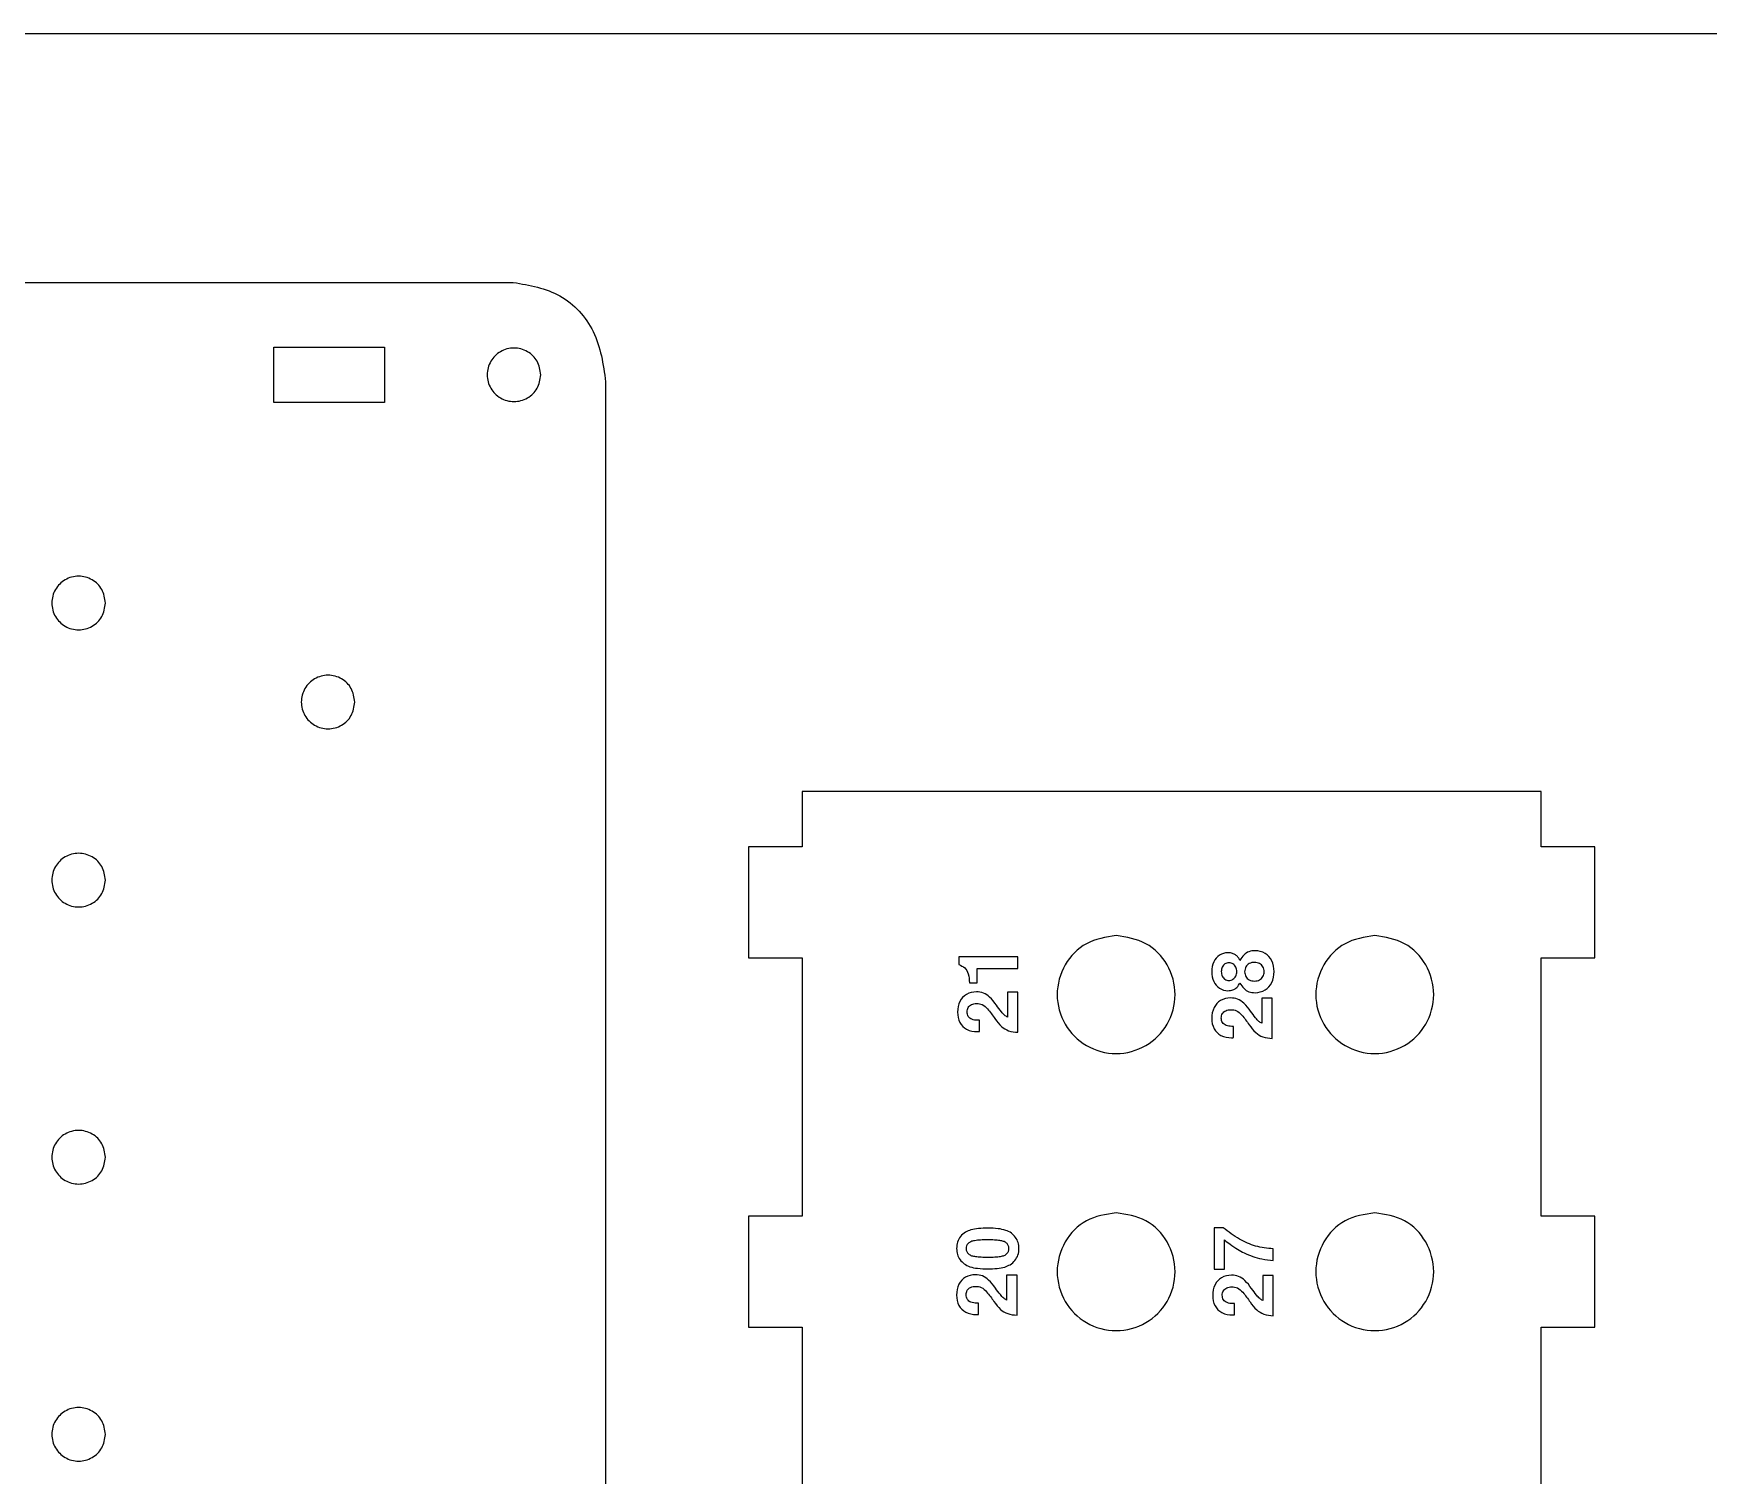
# Model space of a CAD drawing. Extents: x 12 to 628, y 12 to 468.
# Drawn here: x 244.9 to 335.6, y 389.9 to 468 of the extents above; entities that cross this region are included whole.
import ezdxf

# ---------------------------------------------------------------- set-up
doc = ezdxf.new("R2010")
doc.units = 0
doc.layers.get('0').update_dxf_attribs({"linetype": 'CONTINUOUS'})

msp = doc.modelspace()

# ---------------------------------------------------------------- linework, layer by layer
at = {"color": 7}
for p, q in [((24.00046, 468.000927), (616.000518, 468.000927)), ((103.68046, 454.525459), (270.898857, 454.525459)), ((257.935826, 451.025469), (263.935814, 451.025469)), ((257.935826, 448.025469), (257.935826, 451.025469)), ((263.935814, 451.025469), (263.935814, 448.025469)), ((272.384503, 449.525466), (272.384503, 449.525466)), ((275.89865, 449.152086), (275.89865, 320.191161)), ((263.935814, 448.025469), (257.935826, 448.025469)), ((248.823949, 437.171522), (248.823949, 437.171522)), ((262.322096, 431.812613), (262.322096, 431.812613)), ((326.532353, 426.977104), (286.527353, 426.977104)), ((286.527353, 426.977104), (286.527353, 423.976461)), ((326.532353, 423.976461), (326.532353, 426.977104)), ((286.527353, 423.976461), (283.62577, 423.976461)), ((283.62577, 423.976461), (283.62577, 417.970434)), ((329.433964, 423.976461), (326.532353, 423.976461)), ((329.433964, 417.970434), (329.433964, 423.976461)), ((248.823949, 422.171552), (248.823949, 422.171552)), ((303.529853, 419.166435), (303.529853, 419.166435)), ((317.529825, 419.166435), (317.529825, 419.166435)), ((283.62577, 417.970434), (286.527353, 417.970434)), ((286.527353, 417.970434), (286.527353, 403.973961)), ((298.216292, 418.01844), (295.014769, 418.01844)), ((295.014769, 418.01844), (295.014769, 417.598493)), ((298.216292, 417.386262), (298.216292, 418.01844)), ((326.532353, 403.973961), (326.532353, 417.970434)), ((326.532353, 417.970434), (329.433964, 417.970434)), ((296.008191, 417.386262), (298.216292, 417.386262)), ((296.008191, 416.618618), (296.008191, 417.386262)), ((295.588244, 416.618618), (296.008191, 416.618618)), ((297.651847, 416.109968), (297.651847, 414.755302)), ((298.216292, 416.109968), (297.651847, 416.109968)), ((298.216292, 413.933471), (298.216292, 416.109968)), ((311.412642, 415.778047), (311.412642, 414.42338)), ((311.977086, 415.778047), (311.412642, 415.778047)), ((311.977086, 413.601549), (311.977086, 415.778047)), ((296.130111, 414.583711), (296.026253, 414.583711)), ((296.130111, 413.978626), (296.130111, 414.583711)), ((309.890905, 414.251789), (309.787047, 414.251789)), ((309.890905, 413.646705), (309.890905, 414.251789)), ((248.823949, 407.171582), (248.823949, 407.171582)), ((286.527353, 403.973961), (283.62577, 403.973961)), ((283.62577, 403.973961), (283.62577, 397.976739)), ((303.529859, 404.166465), (303.529859, 404.166465)), ((317.529831, 404.166465), (317.529831, 404.166465)), ((329.433964, 403.973961), (326.532353, 403.973961)), ((329.433964, 397.976739), (329.433964, 403.973961)), ((308.827492, 403.357136), (308.827492, 401.103874)), ((309.324203, 403.357136), (308.827492, 403.357136)), ((309.391936, 401.103874), (309.391936, 402.697865)), ((312.029015, 401.573492), (312.029015, 402.210185)), ((297.599918, 400.796139), (297.599918, 399.441472)), ((298.164363, 400.796139), (297.599918, 400.796139)), ((298.164363, 398.619641), (298.164363, 400.796139)), ((308.827492, 401.103874), (309.391936, 401.103874)), ((311.464571, 400.771332), (311.464571, 399.416665)), ((312.029015, 400.771332), (311.464571, 400.771332)), ((312.029015, 398.594834), (312.029015, 400.771332)), ((296.078182, 399.269881), (295.974324, 399.269881)), ((296.078182, 398.664797), (296.078182, 399.269881)), ((309.942834, 399.245074), (309.838976, 399.245074)), ((309.942834, 398.63999), (309.942834, 399.245074)), ((283.62577, 397.976739), (286.527353, 397.976739)), ((286.527353, 397.976739), (286.527353, 383.971461)), ((326.532353, 383.971461), (326.532353, 397.976739)), ((326.532353, 397.976739), (329.433964, 397.976739)), ((248.823949, 392.171612), (248.823949, 392.171612))]:
    msp.add_line(p, q, dxfattribs=at)
for points, knots in [([(270.898857, 454.525459), (271.781732, 454.374133), (273.547239, 454.071521), (275.508967, 451.90699), (275.766075, 450.089333), (275.89865, 449.152086)], [0, 0, 0, 0, 2.63105, 5.26138, 8.061522, 8.061522, 8.061522, 8.061522]), ([(272.384503, 449.525466), (272.344686, 449.270082), (272.266233, 448.76689), (271.689481, 448.212912), (270.93713, 448.007647), (270.176879, 448.212912), (269.623355, 448.76689), (269.417942, 449.525467), (269.623355, 450.284045), (270.176879, 450.838023), (270.93713, 451.043288), (271.689482, 450.838023), (272.266234, 450.284045), (272.344686, 449.780851), (272.384503, 449.525466)], [0, 0, 0, 0, 0.757472, 1.492476, 2.249946, 3.007415, 3.742419, 4.499891, 5.257366, 5.99237, 6.74984, 7.507309, 8.242314, 8.999788, 8.999788, 8.999788, 8.999788]), ([(248.823949, 437.171522), (248.784051, 436.91562), (248.705438, 436.411406), (248.127512, 435.856307), (247.373631, 435.650628), (246.611836, 435.856307), (246.057185, 436.411406), (245.851354, 437.171522), (246.057185, 437.931637), (246.611836, 438.486736), (247.373631, 438.692416), (248.127512, 438.486736), (248.705438, 437.931637), (248.784051, 437.427424), (248.823949, 437.171522)], [0, 0, 0, 0, 0.759009, 1.495504, 2.254514, 3.013523, 3.750019, 4.509028, 5.268036, 6.004532, 6.763541, 7.522551, 8.259047, 9.018055, 9.018055, 9.018055, 9.018055]), ([(262.322096, 431.812613), (262.282251, 431.557051), (262.203743, 431.053507), (261.626586, 430.499144), (260.873707, 430.293738), (260.112923, 430.499144), (259.55901, 431.053507), (259.353454, 431.812613), (259.55901, 432.57172), (260.112922, 433.126086), (260.873707, 433.331493), (261.626587, 433.126086), (262.203743, 432.57172), (262.282251, 432.068175), (262.322096, 431.812613)], [0, 0, 0, 0, 0.758, 1.493516, 2.251518, 3.00952, 3.745037, 4.503036, 5.261039, 5.996557, 6.754559, 7.512561, 8.248079, 9.006081, 9.006081, 9.006081, 9.006081]), ([(248.823949, 422.171552), (248.784051, 421.91565), (248.705438, 421.411436), (248.127512, 420.856337), (247.373631, 420.650658), (246.611836, 420.856337), (246.057185, 421.411436), (245.851354, 422.171552), (246.057185, 422.931667), (246.611836, 423.486766), (247.373631, 423.692446), (248.127512, 423.486766), (248.705438, 422.931667), (248.784051, 422.427454), (248.823949, 422.171552)], [0, 0, 0, 0, 0.759009, 1.495504, 2.254514, 3.013523, 3.750019, 4.509028, 5.268036, 6.004532, 6.763541, 7.522551, 8.259047, 9.018055, 9.018055, 9.018055, 9.018055]), ([(303.529853, 419.166435), (304.092284, 419.078744), (305.200464, 418.905963), (306.42048, 417.635775), (306.872538, 415.978869), (306.42048, 414.304568), (305.200464, 413.085536), (303.529853, 412.633144), (301.859242, 413.085536), (300.639227, 414.304568), (300.187169, 415.978869), (300.639227, 417.635775), (301.859242, 418.905963), (302.967423, 419.078744), (303.529853, 419.166435)], [0, 0, 0, 0, 1.668176, 3.28688, 4.955056, 6.623233, 8.241936, 9.910112, 11.578289, 13.196992, 14.865169, 16.533345, 18.152048, 19.820225, 19.820225, 19.820225, 19.820225]), ([(317.529825, 419.166435), (318.092256, 419.078744), (319.200436, 418.905963), (320.420452, 417.635775), (320.87251, 415.978869), (320.420452, 414.304568), (319.200436, 413.085536), (317.529825, 412.633144), (315.859214, 413.085536), (314.639199, 414.304568), (314.187141, 415.978869), (314.639199, 417.635775), (315.859214, 418.905963), (316.967395, 419.078744), (317.529825, 419.166435)], [0, 0, 0, 0, 1.668176, 3.28688, 4.955056, 6.623233, 8.241936, 9.910112, 11.578289, 13.196992, 14.865169, 16.533345, 18.152048, 19.820225, 19.820225, 19.820225, 19.820225]), ([(310.234087, 417.8265), (310.217407, 417.85704), (310.188363, 417.910217), (310.143932, 417.980292), (310.075517, 418.065273), (309.95588, 418.15573), (309.77447, 418.225945), (309.487099, 418.261471), (309.096494, 418.14736), (308.772188, 417.741315), (308.67364, 417.215776), (308.771734, 416.690056), (309.098473, 416.280224), (309.514246, 416.164167), (309.849978, 416.209666), (310.089536, 416.36158), (310.183691, 416.518691), (310.234087, 416.602785)], [0, 0, 0, 0, 0.104386, 0.181761, 0.248575, 0.430901, 0.623388, 0.825932, 1.293188, 1.767289, 2.307968, 2.851788, 3.327539, 3.797887, 4.073444, 4.325968, 4.616796, 4.616796, 4.616796, 4.616796]), ([(310.234087, 416.602785), (310.298547, 416.495817), (310.418091, 416.297441), (310.719099, 416.106173), (311.126614, 416.053324), (311.615477, 416.171077), (312.008539, 416.624116), (312.119496, 417.215857), (312.008161, 417.807273), (311.615022, 418.258342), (311.12662, 418.375951), (310.719095, 418.323114), (310.418092, 418.131844), (310.298548, 417.933468), (310.234087, 417.8265)], [0, 0, 0, 0, 0.370599, 0.687295, 1.029007, 1.583127, 2.11944, 2.727821, 3.333099, 3.868543, 4.422619, 4.764331, 5.081027, 5.451626, 5.451626, 5.451626, 5.451626]), ([(295.014769, 417.598493), (295.129511, 417.550856), (295.36427, 417.453392), (295.56516, 417.065997), (295.579966, 416.779056), (295.588244, 416.618618)], [0, 0, 0, 0, 0.362698, 0.742064, 1.223202, 1.223202, 1.223202, 1.223202]), ([(309.218087, 417.221416), (309.226998, 417.307012), (309.243717, 417.467613), (309.40878, 417.656014), (309.637371, 417.715986), (309.867035, 417.654103), (310.026806, 417.466553), (310.074425, 417.220409), (310.027145, 416.973399), (309.865456, 416.783848), (309.634854, 416.722293), (309.406308, 416.78298), (309.243286, 416.973257), (309.226879, 417.134834), (309.218087, 417.221416)], [0, 0, 0, 0, 0.253111, 0.474901, 0.702406, 0.928249, 1.151456, 1.402822, 1.657327, 1.882186, 2.111133, 2.335623, 2.55752, 2.813702, 2.813702, 2.813702, 2.813702]), ([(310.486953, 417.212385), (310.497916, 417.307189), (310.518964, 417.489194), (310.742693, 417.687243), (311.021777, 417.73549), (311.301281, 417.683993), (311.503385, 417.484256), (311.557749, 417.212916), (311.503498, 416.94053), (311.296355, 416.743304), (311.016736, 416.693917), (310.738594, 416.743845), (310.5201, 416.940363), (310.498264, 417.119557), (310.486953, 417.212385)], [0, 0, 0, 0, 0.277611, 0.532963, 0.828509, 1.104527, 1.353939, 1.629087, 1.903175, 2.152745, 2.434696, 2.724211, 2.977742, 3.25024, 3.25024, 3.25024, 3.25024]), ([(297.651847, 414.755302), (297.597536, 414.786257), (297.467365, 414.860449), (297.275816, 415.095788), (297.024593, 415.436361), (296.740304, 415.816316), (296.362405, 416.090486), (295.907291, 416.148813), (295.407853, 416.047037), (295.01051, 415.606497), (294.913594, 415.032502), (295.00882, 414.453836), (295.437111, 414.03242), (295.830187, 413.973157), (296.049834, 413.974184), (296.087513, 413.975236), (296.115012, 413.977424), (296.130111, 413.978626)], [0, 0, 0, 0, 0.186222, 0.446335, 0.896488, 1.462963, 1.865119, 2.253534, 2.808548, 3.325456, 3.922402, 4.504207, 5.016047, 5.607945, 5.638216, 5.67553, 5.720964, 5.720964, 5.720964, 5.720964]), ([(296.026253, 414.583711), (295.921633, 414.590472), (295.73343, 414.602634), (295.501226, 414.779661), (295.442624, 415.037801), (295.497493, 415.290793), (295.706238, 415.466715), (295.98476, 415.505016), (296.315318, 415.460544), (296.646477, 415.131971), (296.84386, 414.852572), (296.969998, 414.674022)], [0, 0, 0, 0, 0.309632, 0.557007, 0.812644, 1.062027, 1.29714, 1.57849, 1.88622, 2.259698, 2.920939, 2.920939, 2.920939, 2.920939]), ([(311.412642, 414.42338), (311.358331, 414.454335), (311.228159, 414.528527), (311.03661, 414.763867), (310.785387, 415.10444), (310.501099, 415.484395), (310.123199, 415.758565), (309.668085, 415.816892), (309.168647, 415.715115), (308.771305, 415.274575), (308.674388, 414.700581), (308.769614, 414.121914), (309.197905, 413.700499), (309.590981, 413.641235), (309.810628, 413.642262), (309.848308, 413.643314), (309.875806, 413.645503), (309.890905, 413.646705)], [0, 0, 0, 0, 0.186222, 0.446335, 0.896488, 1.462963, 1.865119, 2.253534, 2.808548, 3.325456, 3.922402, 4.504207, 5.016047, 5.607945, 5.638216, 5.67553, 5.720964, 5.720964, 5.720964, 5.720964]), ([(296.969998, 414.674022), (297.078539, 414.522549), (297.274897, 414.248524), (297.722276, 413.976396), (298.044702, 413.94838), (298.216292, 413.933471)], [0, 0, 0, 0, 0.555161, 1.004325, 1.515287, 1.515287, 1.515287, 1.515287]), ([(309.787047, 414.251789), (309.682428, 414.25855), (309.494224, 414.270713), (309.26202, 414.44774), (309.203418, 414.705879), (309.258287, 414.958872), (309.467032, 415.134794), (309.745554, 415.173095), (310.076112, 415.128623), (310.407271, 414.800049), (310.604654, 414.520651), (310.730793, 414.3421)], [0, 0, 0, 0, 0.309632, 0.557007, 0.812644, 1.062027, 1.29714, 1.57849, 1.88622, 2.259698, 2.920939, 2.920939, 2.920939, 2.920939]), ([(310.730793, 414.3421), (310.839333, 414.190627), (311.035691, 413.916603), (311.483071, 413.644474), (311.805497, 413.616459), (311.977086, 413.601549)], [0, 0, 0, 0, 0.555161, 1.004325, 1.515287, 1.515287, 1.515287, 1.515287]), ([(248.823949, 407.171582), (248.784051, 406.91568), (248.705438, 406.411466), (248.127512, 405.856367), (247.373631, 405.650688), (246.611836, 405.856367), (246.057185, 406.411466), (245.851354, 407.171582), (246.057185, 407.931697), (246.611836, 408.486796), (247.373631, 408.692476), (248.127512, 408.486796), (248.705438, 407.931697), (248.784051, 407.427484), (248.823949, 407.171582)], [0, 0, 0, 0, 0.759009, 1.495504, 2.254514, 3.013523, 3.750019, 4.509028, 5.268036, 6.004532, 6.763541, 7.522551, 8.259047, 9.018055, 9.018055, 9.018055, 9.018055]), ([(303.529859, 404.166465), (304.092289, 404.078774), (305.20047, 403.905993), (306.420486, 402.635805), (306.872543, 400.978899), (306.420486, 399.304598), (305.20047, 398.085566), (303.529859, 397.633174), (301.859248, 398.085566), (300.639232, 399.304598), (300.187174, 400.978899), (300.639232, 402.635805), (301.859248, 403.905993), (302.967428, 404.078774), (303.529859, 404.166465)], [0, 0, 0, 0, 1.668176, 3.28688, 4.955056, 6.623233, 8.241936, 9.910112, 11.578289, 13.196992, 14.865169, 16.533345, 18.152048, 19.820225, 19.820225, 19.820225, 19.820225]), ([(317.529831, 404.166465), (318.092261, 404.078774), (319.200442, 403.905993), (320.420458, 402.635805), (320.872515, 400.978899), (320.420458, 399.304598), (319.200442, 398.085566), (317.529831, 397.633174), (315.85922, 398.085566), (314.639204, 399.304598), (314.187146, 400.978899), (314.639204, 402.635805), (315.85922, 403.905993), (316.9674, 404.078774), (317.529831, 404.166465)], [0, 0, 0, 0, 1.668176, 3.28688, 4.955056, 6.623233, 8.241936, 9.910112, 11.578289, 13.196992, 14.865169, 16.533345, 18.152048, 19.820225, 19.820225, 19.820225, 19.820225]), ([(297.794087, 401.354459), (297.886182, 401.424677), (298.068595, 401.563758), (298.233437, 401.879826), (298.284127, 402.221184), (298.240686, 402.555426), (298.096671, 402.847721), (297.863557, 403.080124), (297.531789, 403.23727), (297.102748, 403.318003), (296.605708, 403.33938), (296.112881, 403.320997), (295.694503, 403.254628), (295.353618, 403.119842), (295.096487, 402.893469), (294.923911, 402.582158), (294.904882, 402.349824), (294.895106, 402.230477)], [0, 0, 0, 0, 0.343928, 0.681218, 1.037146, 1.366212, 1.676982, 1.997581, 2.33445, 2.761872, 3.298897, 3.824769, 4.239437, 4.564691, 4.910123, 5.246935, 5.602708, 5.602708, 5.602708, 5.602708]), ([(295.405364, 402.230477), (295.410829, 402.282368), (295.421696, 402.385545), (295.519665, 402.518252), (295.670723, 402.617132), (295.902, 402.66539), (296.211578, 402.694085), (296.57004, 402.703524), (296.921929, 402.69378), (297.203534, 402.666601), (297.431419, 402.631629), (297.595337, 402.539879), (297.705499, 402.399684), (297.735899, 402.234622), (297.709444, 402.075077), (297.617997, 401.942065), (297.469733, 401.843813), (297.244923, 401.795888), (296.944203, 401.766725), (296.588785, 401.757532), (296.233835, 401.767047), (295.943385, 401.794335), (295.709498, 401.829231), (295.542673, 401.920658), (295.424686, 402.060358), (295.411836, 402.173494), (295.405364, 402.230477)], [0, 0, 0, 0, 0.154058, 0.306319, 0.475763, 0.685655, 1.005704, 1.41043, 1.759974, 2.060584, 2.2607, 2.445924, 2.610059, 2.778419, 2.934198, 3.083744, 3.249021, 3.455036, 3.76511, 4.1568, 4.520382, 4.828981, 5.03401, 5.223012, 5.389189, 5.557824, 5.557824, 5.557824, 5.557824]), ([(312.029015, 402.210185), (311.709707, 402.245938), (311.074581, 402.317052), (310.147043, 402.723404), (309.610063, 403.136973), (309.324203, 403.357136)], [0, 0, 0, 0, 0.959673, 1.908856, 2.989351, 2.989351, 2.989351, 2.989351]), ([(309.391936, 402.697865), (309.493306, 402.616083), (309.721103, 402.432303), (310.079731, 402.196888), (310.342622, 402.057016), (310.462117, 401.993439)], [0, 0, 0, 0, 0.39063, 0.877816, 1.283804, 1.283804, 1.283804, 1.283804]), ([(294.895106, 402.230477), (294.903925, 402.120837), (294.921155, 401.906636), (295.066177, 401.609666), (295.225614, 401.470034), (295.306022, 401.399615)], [0, 0, 0, 0, 0.328216, 0.641229, 0.9597, 0.9597, 0.9597, 0.9597]), ([(310.462117, 401.993439), (310.61441, 401.926578), (310.924769, 401.79032), (311.452998, 401.654567), (311.826382, 401.602013), (312.029015, 401.573492)], [0, 0, 0, 0, 0.498308, 1.015512, 1.629281, 1.629281, 1.629281, 1.629281]), ([(297.599918, 399.441472), (297.545608, 399.472427), (297.415436, 399.54662), (297.223887, 399.781959), (296.972664, 400.122532), (296.688375, 400.502487), (296.310476, 400.776657), (295.855362, 400.834984), (295.355924, 400.733208), (294.958581, 400.292667), (294.861665, 399.718673), (294.956891, 399.140007), (295.385182, 398.718591), (295.778258, 398.659327), (295.997905, 398.660354), (296.035584, 398.661406), (296.063083, 398.663595), (296.078182, 398.664797)], [0, 0, 0, 0, 0.186222, 0.446335, 0.896488, 1.462963, 1.865119, 2.253534, 2.808548, 3.325456, 3.922402, 4.504207, 5.016047, 5.607945, 5.638216, 5.67553, 5.720964, 5.720964, 5.720964, 5.720964]), ([(295.306022, 401.399615), (295.405295, 401.343148), (295.630574, 401.215009), (296.07331, 401.144294), (296.570228, 401.120307), (297.060582, 401.143092), (297.475021, 401.203741), (297.696637, 401.308426), (297.794087, 401.354459)], [0, 0, 0, 0, 0.34031, 0.772265, 1.324092, 1.83515, 2.245233, 2.567087, 2.567087, 2.567087, 2.567087]), ([(311.464571, 399.416665), (311.41026, 399.44762), (311.280088, 399.521812), (311.088539, 399.757152), (310.837316, 400.097725), (310.553027, 400.47768), (310.175128, 400.75185), (309.720014, 400.810177), (309.220576, 400.7084), (308.823233, 400.26786), (308.726317, 399.693866), (308.821543, 399.115199), (309.249834, 398.693783), (309.64291, 398.63452), (309.862557, 398.635547), (309.900236, 398.636599), (309.927735, 398.638788), (309.942834, 398.63999)], [0, 0, 0, 0, 0.186222, 0.446335, 0.896488, 1.462963, 1.865119, 2.253534, 2.808548, 3.325456, 3.922402, 4.504207, 5.016047, 5.607945, 5.638216, 5.67553, 5.720964, 5.720964, 5.720964, 5.720964]), ([(295.974324, 399.269881), (295.869705, 399.276642), (295.681501, 399.288805), (295.449297, 399.465832), (295.390695, 399.723971), (295.445564, 399.976964), (295.654309, 400.152886), (295.932831, 400.191187), (296.263389, 400.146715), (296.594548, 399.818142), (296.791931, 399.538743), (296.91807, 399.360192)], [0, 0, 0, 0, 0.309632, 0.557007, 0.812644, 1.062027, 1.29714, 1.57849, 1.88622, 2.259698, 2.920939, 2.920939, 2.920939, 2.920939]), ([(309.838976, 399.245074), (309.734357, 399.251835), (309.546153, 399.263998), (309.313949, 399.441024), (309.255347, 399.699164), (309.310216, 399.952157), (309.518961, 400.128078), (309.797483, 400.16638), (310.128041, 400.121908), (310.4592, 399.793334), (310.656583, 399.513936), (310.782722, 399.335385)], [0, 0, 0, 0, 0.309632, 0.557007, 0.812644, 1.062027, 1.29714, 1.57849, 1.88622, 2.259698, 2.920939, 2.920939, 2.920939, 2.920939]), ([(296.91807, 399.360192), (297.02661, 399.20872), (297.222968, 398.934695), (297.670347, 398.662567), (297.992774, 398.634551), (298.164363, 398.619641)], [0, 0, 0, 0, 0.555161, 1.004325, 1.515287, 1.515287, 1.515287, 1.515287]), ([(310.782722, 399.335385), (310.891262, 399.183912), (311.08762, 398.909887), (311.534999, 398.637759), (311.857426, 398.609743), (312.029015, 398.594834)], [0, 0, 0, 0, 0.555161, 1.004325, 1.515287, 1.515287, 1.515287, 1.515287]), ([(248.823949, 392.171612), (248.784051, 391.91571), (248.705438, 391.411496), (248.127512, 390.856397), (247.373631, 390.650718), (246.611836, 390.856397), (246.057185, 391.411496), (245.851354, 392.171612), (246.057185, 392.931727), (246.611836, 393.486826), (247.373631, 393.692506), (248.127512, 393.486826), (248.705438, 392.931727), (248.784051, 392.427514), (248.823949, 392.171612)], [0, 0, 0, 0, 0.759009, 1.495504, 2.254514, 3.013523, 3.750019, 4.509028, 5.268036, 6.004532, 6.763541, 7.522551, 8.259047, 9.018055, 9.018055, 9.018055, 9.018055])]:
    msp.add_open_spline(points, degree=3, knots=knots, dxfattribs=at)

doc.saveas('drawing.dxf')
